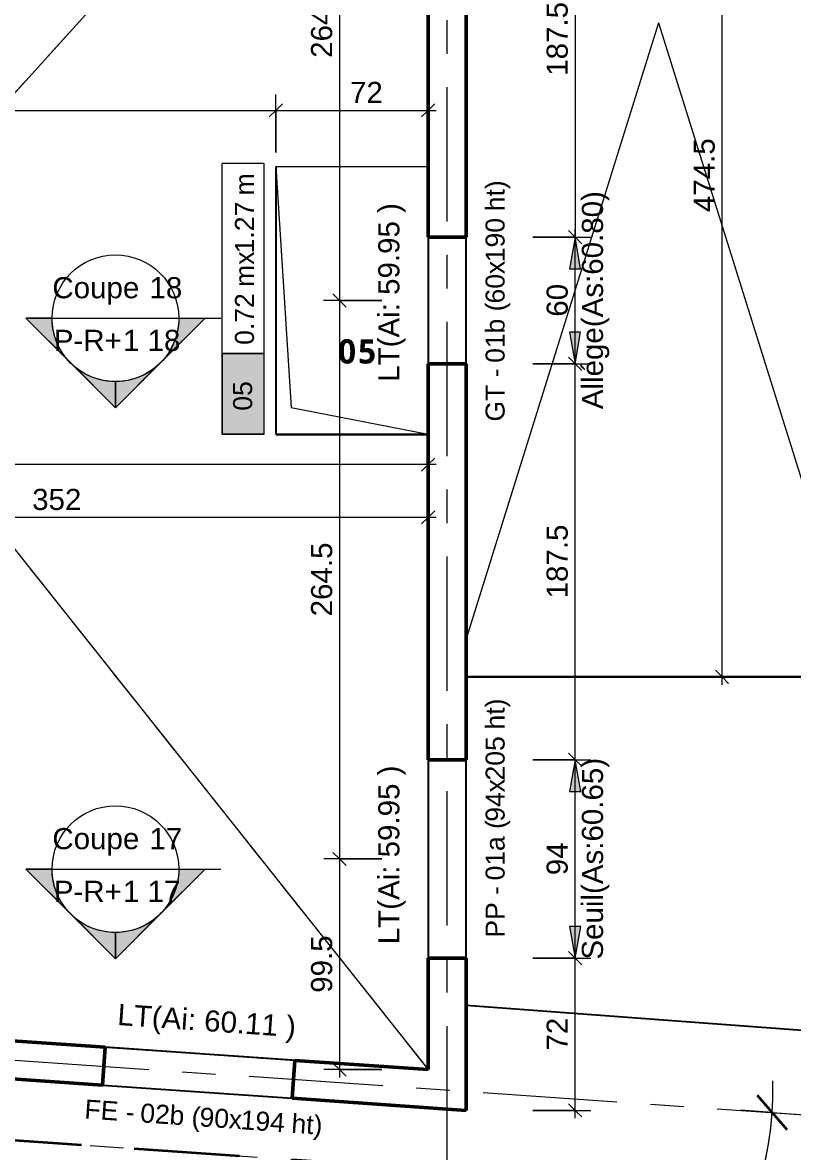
# Model space of a CAD drawing. Header units: metres. Extents: x 399 to 3028, y -427 to 863.
# Drawn here: x 438.72 to 442.37, y -419.53 to -414.18 of the extents above; entities that cross this region are included whole.
import ezdxf

# ---------------------------------------------------------------- set-up
doc = ezdxf.new("R2010")
doc.units = ezdxf.units.M
for name, pattern in [('Double tiret', [2.75, 1, -0.25, 0.5, -0.25, 0.5, -0.25]), ('Ligne de quadrillage', [1.11125, 0.635, -0.15875, 0.15875, -0.15875]), ('Tiret', [0.3175, 0.15875, -0.15875])]:
    doc.linetypes.add(name, pattern=pattern)
for name, color, linetype, lineweight in [('02-Gaines numerotées_Stylo_No__83', 7, 'Continuous', 18), ('A-ANNO-DIMS', 211, 'Continuous', 9), ('A-ANNO-DIMS-50', 211, 'Continuous', 9), ('A-DETL', 90, 'Continuous', 18), ('A-DETL-GENF', 92, 'Continuous', 18), ('A-DOOR-IDEN', 31, 'Continuous', 18), ('A-FLOR', 192, 'Continuous', 18), ('A-GENM', 13, 'Continuous', 18), ('A-GENM-IDEN', 13, 'Continuous', 18), ('A-GLAZ-IDEN', 152, 'Continuous', 18), ('A-WALL', 113, 'Continuous', 18), ('G-ANNO-DIMS', 111, 'Continuous', 9), ('G-ANNO-SYMB', 111, 'Continuous', 9), ('L-SITE', 91, 'Double tiret', 35), ('R_1 - Openings_dwg', 8, 'Continuous', 18), ('S-GRID', 1, 'Continuous', 9)]:
    doc.layers.add(name, color=color, linetype=linetype, lineweight=lineweight)
doc.styles.add('Arial', font='arial.ttf', dxfattribs={"height": 0.1})
doc.styles.add('Arial_12', font='arial.ttf', dxfattribs={"height": 0.15})
doc.styles.add('Arial_6', font='arial.ttf', dxfattribs={"height": 0.09})
doc.styles.add('Malgun Gothic Semilight_B', font='', dxfattribs={"height": 0.115})
doc.styles.get('Malgun Gothic Semilight_B').set_extended_font_data('Malgun Gothic Semilight', bold=True)
doc.dimstyles.new('AES-_COTATION_1_50', dxfattribs={"dimscale": 0.3048, "dimtxt": 0.102026, "dimasz": 0.205052, "dimexe": 0.246063, "dimexo": 0.0625, "dimgap": 0.016404, "dimtad": 1, "dimdec": 1, "dimlfac": 100, "dimrnd": 0.5, "dimdsep": 46, "dimtxsty": 'Arial', "dimblk1": 'OBLIQUE', "dimblk2": 'OBLIQUE', "dimsah": 1, "dimcen": 0.09, "dimdle": 0.123031, "dimazin": 0, "dimtfac": 1, "dimtdec": 4, "dimtix": 1, "dimtmove": 0, "dimatfit": 3, "dimfxl": 0.656168, "dimfxlon": 1, "dimtvp": 1, "dimtolj": 1, "dimtzin": 0, "dimarcsym": 2})
doc.dimstyles.new('AES-_COTATION_1_50_1', dxfattribs={"dimscale": 0.3048, "dimtxt": 0.102026, "dimasz": 0.205052, "dimexe": 0.246063, "dimexo": 0.0625, "dimgap": 0.016404, "dimtad": 1, "dimdec": 1, "dimlfac": 100, "dimrnd": 0.5, "dimdsep": 46, "dimtxsty": 'Arial', "dimblk1": 'OBLIQUE', "dimblk2": 'OBLIQUE', "dimsah": 1, "dimcen": 0.09, "dimdle": 0.123031, "dimazin": 0, "dimtfac": 1, "dimtdec": 4, "dimtix": 1, "dimtmove": 2, "dimatfit": 3, "dimfxl": 0.656168, "dimfxlon": 1, "dimtvp": 1, "dimtolj": 1, "dimtzin": 0, "dimarcsym": 2})
doc.dimstyles.new('AES-_COTATION_1_50_2', dxfattribs={"dimscale": 0.3048, "dimtxt": 0.102026, "dimasz": 0.205052, "dimexe": 0.246063, "dimexo": 0.0625, "dimgap": 0.016404, "dimtad": 1, "dimdec": 1, "dimlfac": 100, "dimrnd": 0.5, "dimdsep": 46, "dimtxsty": 'Arial', "dimblk1": 'OBLIQUE', "dimblk2": 'OBLIQUE', "dimsah": 1, "dimcen": 0.09, "dimdle": 0.123031, "dimazin": 0, "dimtfac": 1, "dimtdec": 4, "dimtix": 1, "dimtmove": 0, "dimatfit": 3, "dimfxl": 0.656168, "dimfxlon": 1, "dimtvp": 1, "dimtolj": 1, "dimtzin": 0, "dimarcsym": 2})
doc.dimstyles.new('AES-_COTATION_Allège_1_50', dxfattribs={"dimscale": 0.3048, "dimtxt": 0.102026, "dimasz": 0.492126, "dimexe": 0.246063, "dimexo": 0.0625, "dimgap": 0.016404, "dimtad": 1, "dimdec": 1, "dimlfac": 100, "dimrnd": 0.5, "dimdsep": 46, "dimtxsty": 'Arial', "dimsah": 1, "dimcen": 0.09, "dimdle": 0.123031, "dimazin": 0, "dimtfac": 1, "dimtdec": 4, "dimtix": 1, "dimtmove": 0, "dimatfit": 3, "dimfxl": 0.656168, "dimfxlon": 1, "dimtvp": 1, "dimtolj": 1, "dimtzin": 0, "dimarcsym": 2})
doc.dimstyles.new('Angular_-_3mm_Arial_1', dxfattribs={"dimscale": 0.3048, "dimtxt": 0.153039, "dimasz": 0.492126, "dimexe": 0.492126, "dimexo": 0.328084, "dimgap": 0.287073, "dimtad": 1, "dimrnd": 0.01, "dimzin": 0, "dimdsep": 46, "dimtxsty": 'Arial_12', "dimblk1": 'OBLIQUE', "dimblk2": 'OBLIQUE', "dimsah": 1, "dimcen": 0.09, "dimdle": 0.492126, "dimadec": 1, "dimazin": 0, "dimtfac": 1, "dimtdec": 4, "dimtix": 1, "dimtmove": 0, "dimatfit": 3, "dimfxl": 1, "dimtvp": 1, "dimtfill": 1, "dimtolj": 1, "dimtzin": 0, "dimarcsym": 2})

# ---------------------------------------------------------------- blocks, each defined once
blk = doc.blocks.new('VAU_Réservation_Rectangulaire1 - VAU_Réservation_Rectangulaire-1303398-AES_EXE_BET_TZ_R_1_COF_0100-Plan coffrage PH R_1 Diffusion')
at = {"layer": 'A-DETL-GENF'}
for p, q in [((-0.3606, 0.6342), (-0.3606, -0.6342)), ((-0.3606, 0.6342), (0.3606, 0.6342)), ((0.3606, 0.6342), (-0.3606, 0.6342)), ((-0.3606, 0.6342), (-0.3606, -0.6342)), ((-0.2885, 0.5074), (0.3606, 0.6342)), ((0.3606, 0.6342), (0.3606, -0.6342)), ((-0.3606, -0.6342), (-0.2885, 0.5074)), ((-0.3606, -0.6342), (0.3606, -0.6342))]:
    blk.add_line(p, q, dxfattribs=at)
blk = doc.blocks.new('Family - ___-883270-AES_EXE_BET_TZ_R_1_COF_0100-Plan coffrage PH R_1 Diffusion')
at = {"layer": 'A-DETL', "linetype": 'Tiret'}
blk.add_line((498.9183, -371.6459), (473.9575, -372.4864), dxfattribs=at)
at = {"layer": 'L-SITE'}
blk.add_line((498.9183, -371.6459), (473.9575, -372.4864), dxfattribs=at)
blk = doc.blocks.new('R_1 - Openings_dwg-817627-AES_EXE_BET_TZ_R_1_COF_0100-Plan coffrage PH R_1 Diffusion')
at = {"layer": '02-Gaines numerotées_Stylo_No__83', "flags": 128}
blk.add_lwpolyline([(732.0543, -286.1197), (732.7611, -285.9725), (732.5025, -284.7307), (731.7957, -284.8779)], close=True, dxfattribs=at)
at = {"layer": 'A-DETL', "linetype": 'Tiret', "flags": 128}
blk.add_lwpolyline([(732.0543, -286.1197), (732.7611, -285.9725), (732.5025, -284.7307), (731.7957, -284.8779)], close=True, dxfattribs=at)
at = {"layer": '02-Gaines numerotées_Stylo_No__83', "char_height": 0.115, "width": 0.104512, "attachment_point": 1, "rotation": 11.7648, "line_spacing_factor": 1.113779, "style": 'Malgun Gothic Semilight_B'}
for s, insert in [('\\fMalgun Gothic Semilight|b1|i0|c178|p34|;0', (732.2491, -285.6167)), ('\\fMalgun Gothic Semilight|b1|i0|c178|p34|;5', (732.3419, -285.5974))]:
    blk.add_mtext(s, dxfattribs=dict(at, insert=insert))
at = {"layer": 'A-DETL', "color": 7, "linetype": 'Tiret', "char_height": 0.115, "width": 0.104512, "attachment_point": 1, "rotation": 11.7648, "line_spacing_factor": 1.113779, "style": 'Malgun Gothic Semilight_B'}
for s, insert in [('\\fMalgun Gothic Semilight|b1|i0|c178|p34|;0', (732.2491, -285.6167)), ('\\fMalgun Gothic Semilight|b1|i0|c178|p34|;5', (732.3419, -285.5974))]:
    blk.add_mtext(s, dxfattribs=dict(at, insert=insert))
blk = doc.blocks.new('DIMBLOCK103-AES_EXE_BET_TZ_R_1_COF_0100-Plan coffrage PH R_1 Diffusion')
at = {"layer": 'A-ANNO-DIMS-50', "transparency": 16777216}
for p, q in [((440.2206, -412.8501), (440.1893, -412.8188)), ((440.4206, -412.8501), (440.1456, -412.8501)), ((440.2206, -412.8501), (440.2206, -415.4945)), ((440.2206, -412.8501), (440.2518, -412.8813)), ((440.2206, -412.8501), (440.4206, -412.8501)), ((440.4206, -415.4945), (440.1456, -415.4945)), ((440.2206, -415.4945), (440.1894, -415.4633)), ((440.2206, -415.4945), (440.2519, -415.5258)), ((440.2206, -415.4945), (440.4206, -415.4945))]:
    blk.add_line(p, q, dxfattribs=at)
at = {"layer": 'A-ANNO-DIMS-50', "color": 0, "transparency": 16777216, "insert": (440.0858, -414.3457), "char_height": 0.1, "width": 0.416266, "attachment_point": 1, "rotation": 90, "line_spacing_factor": 0.941778, "style": 'Arial'}
blk.add_mtext('264.5', dxfattribs=at)
blk = doc.blocks.new('_Oblique')
at = {"color": 0, "linetype": 'ByBlock', "lineweight": -2}
blk.add_line((-0.5, -0.5), (0.5, 0.5), dxfattribs=at)
blk = doc.blocks.new('DIMBLOCK104-AES_EXE_BET_TZ_R_1_COF_0100-Plan coffrage PH R_1 Diffusion')
at = {"layer": 'A-ANNO-DIMS-50', "transparency": 16777216}
for p, q in [((440.4206, -415.4945), (440.1456, -415.4945)), ((440.2206, -415.4945), (440.1894, -415.4633)), ((440.2206, -415.4945), (440.2207, -418.139)), ((440.2206, -415.4945), (440.2519, -415.5258)), ((440.2206, -415.4945), (440.4206, -415.4945)), ((440.2207, -418.139), (440.1894, -418.1077)), ((440.4207, -418.139), (440.1457, -418.139)), ((440.2207, -418.139), (440.2519, -418.1702)), ((440.2207, -418.139), (440.4207, -418.139))]:
    blk.add_line(p, q, dxfattribs=at)
at = {"layer": 'A-ANNO-DIMS-50', "color": 0, "transparency": 16777216, "insert": (440.0858, -416.9902), "char_height": 0.1, "width": 0.416266, "attachment_point": 1, "rotation": 90, "line_spacing_factor": 0.941778, "style": 'Arial'}
blk.add_mtext('264.5', dxfattribs=at)
blk = doc.blocks.new('DIMBLOCK105-AES_EXE_BET_TZ_R_1_COF_0100-Plan coffrage PH R_1 Diffusion')
at = {"layer": 'A-ANNO-DIMS-50', "transparency": 16777216}
for p, q in [((440.2207, -418.139), (440.1894, -418.1077)), ((440.4207, -418.139), (440.1457, -418.139)), ((440.2207, -418.139), (440.2207, -419.174)), ((440.2207, -418.139), (440.2519, -418.1702)), ((440.2207, -418.139), (440.4207, -418.139)), ((440.2207, -419.1365), (440.1894, -419.1052)), ((440.4207, -419.1365), (440.1457, -419.1365)), ((440.2207, -419.1365), (440.2519, -419.1677)), ((440.2207, -419.1365), (440.4207, -419.1365))]:
    blk.add_line(p, q, dxfattribs=at)
at = {"layer": 'A-ANNO-DIMS-50', "color": 0, "transparency": 16777216, "insert": (440.0858, -418.7727), "char_height": 0.1, "width": 0.323972, "attachment_point": 1, "rotation": 90, "line_spacing_factor": 0.941778, "style": 'Arial'}
blk.add_mtext('99.5', dxfattribs=at)
blk = doc.blocks.new('DIMBLOCK129-AES_EXE_BET_TZ_R_1_COF_0100-Plan coffrage PH R_1 Diffusion')
at = {"layer": 'A-ANNO-DIMS-50', "transparency": 16777216}
for p, q in [((436.2971, -419.3637), (436.2781, -419.6381)), ((436.2833, -419.5632), (436.2971, -419.3637)), ((436.2833, -419.5632), (436.3166, -419.5342)), ((436.2833, -419.5632), (436.25, -419.5923)), ((436.2833, -419.5632), (439.5096, -419.7862)), ((439.5234, -419.5867), (439.5044, -419.8611)), ((439.5096, -419.7862), (439.5234, -419.5867)), ((439.5096, -419.7862), (439.5429, -419.7572)), ((439.5096, -419.7862), (439.4763, -419.8153))]:
    blk.add_line(p, q, dxfattribs=at)
at = {"layer": 'A-ANNO-DIMS-50', "color": 0, "transparency": 16777216, "insert": (437.7327, -419.5283), "char_height": 0.1, "width": 0.416266, "attachment_point": 1, "rotation": 356.0462, "line_spacing_factor": 0.941778, "style": 'Arial'}
blk.add_mtext('323.5', dxfattribs=at)
blk = doc.blocks.new('DIMBLOCK133-AES_EXE_BET_TZ_R_1_COF_0100-Plan coffrage PH R_1 Diffusion')
at = {"layer": 'A-ANNO-DIMS-50', "transparency": 16777216}
for p, q in [((434.231, -416.4719), (434.231, -416.1969)), ((434.231, -416.2719), (434.2622, -416.2407)), ((440.641, -416.4718), (440.641, -416.1968)), ((440.641, -416.2718), (440.6722, -416.2406)), ((440.6785, -416.2718), (434.1935, -416.2719)), ((434.231, -416.2719), (434.1997, -416.3032)), ((434.231, -416.2719), (434.231, -416.4719)), ((440.641, -416.2718), (440.6097, -416.3031)), ((440.641, -416.2718), (440.641, -416.4718))]:
    blk.add_line(p, q, dxfattribs=at)
at = {"layer": 'A-ANNO-DIMS-50', "color": 0, "transparency": 16777216, "insert": (437.3206, -416.137), "char_height": 0.1, "width": 0.276883, "attachment_point": 1, "rotation": 0.0009, "line_spacing_factor": 0.941778, "style": 'Arial'}
blk.add_mtext('641', dxfattribs=at)
blk = doc.blocks.new('Coupe - M_Section Head - Filled-24181-AES_EXE_BET_TZ_R_1_COF_0100-Plan coffrage PH R_1 Diffusion')
at = {"layer": 'G-ANNO-SYMB'}
h = blk.add_hatch(color=256, dxfattribs=at)
edge = h.paths.add_edge_path()
edge.add_line((-0.006, 0.00849), (-0.006, 0.006))
edge.add_arc((-0.006, 0), 0.006, 90, 135)
edge.add_line((-0.01024, 0.00424), (-0.006, 0.00849))
h = blk.add_hatch(color=256, dxfattribs=at)
edge = h.paths.add_edge_path()
edge.add_line((-0.006, 0.00849), (-0.00176, 0.00424))
edge.add_arc((-0.006, 0), 0.006, 45, 90)
edge.add_line((-0.006, 0.006), (-0.006, 0.00849))
h = blk.add_hatch(color=256, dxfattribs=at)
edge = h.paths.add_edge_path()
edge.add_line((-0.01449, 0), (-0.01024, 0.00424))
edge.add_arc((-0.006, 0), 0.006, 135, 180)
edge.add_line((-0.012, 0), (-0.01449, 0))
h = blk.add_hatch(color=256, dxfattribs=at)
edge = h.paths.add_edge_path()
edge.add_line((0.00249, 0), (0, 0))
edge.add_arc((-0.006, 0), 0.006, 360, 405)
edge.add_line((-0.00176, 0.00424), (0.00249, 0))
at = {"layer": 'G-ANNO-SYMB', "lineweight": 18}
for p, q in [((-0.006, 0.00849), (-0.01449, 0)), ((-0.006, 0.00849), (-0.01024, 0.00424)), ((-0.006, 0.00849), (0.00249, 0)), ((-0.006, 0.006), (-0.006, 0.00849)), ((-0.006, 0.00849), (-0.006, 0.006)), ((-0.00176, 0.00424), (-0.006, 0.00849)), ((-0.01024, 0.00424), (-0.01449, 0)), ((0.00249, 0), (-0.00176, 0.00424)), ((-0.01449, 0), (-0.012, 0)), ((0, 0), (0.00249, 0)), ((-0.012, 0), (-0.01449, 0)), ((0, 0), (0.00249, 0))]:
    blk.add_line(p, q, dxfattribs=at)
for start, end in [(360, 180), (90, 135), (45, 90), (135, 180), (360, 45), (180, 360)]:
    blk.add_arc((-0.006, 0), 0.006, start, end, dxfattribs=at)
blk = doc.blocks.new('ETQ_SOL_Rectangulaire - RSV_Rect_HZ-1265007-AES_EXE_BET_TZ_R_1_COF_0100-Plan coffrage PH R_1 Diffusion')
at = {"layer": 'A-GENM-IDEN', "lineweight": 9}
blk.add_hatch(color=256, dxfattribs=at).paths.add_polyline_path([(0, -0.002), (-0.00765, -0.002), (-0.00765, 0.002), (0, 0.002)])
at = {"layer": 'A-GENM-IDEN'}
for p, q in [((-0.00765, -0.002), (-0.00765, 0.002)), ((-0.00765, 0.002), (0.01798, 0.002)), ((0, 0.002), (-0.00765, 0.002)), ((-0.00765, 0.002), (-0.00765, -0.002)), ((0, 0.002), (0, -0.002)), ((0, -0.002), (0, 0.002)), ((0.01798, -0.002), (0.01798, 0.002)), ((-0.00765, -0.002), (0.01798, -0.002)), ((-0.00765, -0.002), (0, -0.002))]:
    blk.add_line(p, q, dxfattribs=at)
blk = doc.blocks.new('DIMBLOCK448-AES_EXE_BET_TZ_R_1_COF_0100-Plan coffrage PH R_1 Diffusion')
at = {"layer": 'A-ANNO-DIMS-50', "transparency": 16777216}
for p, q in [((441.336, -413.32), (441.3048, -413.2888)), ((441.336, -413.2825), (441.3361, -415.232)), ((441.136, -413.32), (441.411, -413.32)), ((441.336, -413.32), (441.136, -413.32)), ((441.336, -413.32), (441.3673, -413.3513)), ((441.3361, -415.1945), (441.3048, -415.1633)), ((441.1361, -415.1945), (441.4111, -415.1945)), ((441.3361, -415.1945), (441.1361, -415.1945)), ((441.3361, -415.1945), (441.3673, -415.2258))]:
    blk.add_line(p, q, dxfattribs=at)
at = {"layer": 'A-ANNO-DIMS-50', "color": 0, "transparency": 16777216, "insert": (441.2012, -414.4307), "char_height": 0.1, "width": 0.416266, "attachment_point": 1, "rotation": 90, "line_spacing_factor": 0.941778, "style": 'Arial'}
blk.add_mtext('187.5', dxfattribs=at)
blk = doc.blocks.new('DIMBLOCK449-AES_EXE_BET_TZ_R_1_COF_0100-Plan coffrage PH R_1 Diffusion')
at = {"layer": 'A-ANNO-DIMS-50', "transparency": 16777216}
for points in [[(441.3361, -415.1945), (441.3096, -415.3445), (441.3625, -415.3445)], [(441.3361, -415.7945), (441.3625, -415.6445), (441.3096, -415.6445)]]:
    blk.add_hatch(color=256, dxfattribs=at).paths.add_polyline_path(points)
for p, q in [((441.3361, -415.832), (441.3361, -415.157)), ((441.1361, -415.1945), (441.4111, -415.1945)), ((441.3361, -415.1945), (441.1361, -415.1945)), ((441.3361, -415.1945), (441.3096, -415.3445)), ((441.3625, -415.3445), (441.3361, -415.1945)), ((441.3096, -415.3445), (441.3625, -415.3445)), ((441.3625, -415.6445), (441.3096, -415.6445)), ((441.3096, -415.6445), (441.3361, -415.7945)), ((441.3361, -415.7945), (441.3625, -415.6445)), ((441.1361, -415.7945), (441.4111, -415.7945)), ((441.3361, -415.7945), (441.1361, -415.7945))]:
    blk.add_line(p, q, dxfattribs=at)
at = {"layer": 'A-ANNO-DIMS-50', "color": 0, "transparency": 16777216, "char_height": 0.1, "attachment_point": 1, "line_spacing_factor": 0.941778, "style": 'Arial'}
for s, insert, width, rotation in [('Allége(As:60.80)', (441.3682, -416.0094), 1.235613, 90.0009), ('60', (441.2013, -415.5714), 0.184588, 90)]:
    blk.add_mtext(s, dxfattribs=dict(at, insert=insert, width=width, rotation=rotation))
blk = doc.blocks.new('DIMBLOCK450-AES_EXE_BET_TZ_R_1_COF_0100-Plan coffrage PH R_1 Diffusion')
at = {"layer": 'A-ANNO-DIMS-50', "transparency": 16777216}
for p, q in [((441.3361, -417.7065), (441.3361, -415.757)), ((441.1361, -415.7945), (441.4111, -415.7945)), ((441.3361, -415.7945), (441.1361, -415.7945)), ((441.3361, -415.7945), (441.3048, -415.7633)), ((441.3361, -415.7945), (441.3673, -415.8258)), ((441.1361, -417.669), (441.4111, -417.669)), ((441.3361, -417.669), (441.1361, -417.669)), ((441.3361, -417.669), (441.3049, -417.6377)), ((441.3361, -417.669), (441.3674, -417.7002))]:
    blk.add_line(p, q, dxfattribs=at)
at = {"layer": 'A-ANNO-DIMS-50', "color": 0, "transparency": 16777216, "insert": (441.2013, -416.9052), "char_height": 0.1, "width": 0.416266, "attachment_point": 1, "rotation": 90, "line_spacing_factor": 0.941778, "style": 'Arial'}
blk.add_mtext('187.5', dxfattribs=at)
blk = doc.blocks.new('DIMBLOCK451-AES_EXE_BET_TZ_R_1_COF_0100-Plan coffrage PH R_1 Diffusion')
at = {"layer": 'A-ANNO-DIMS-50', "transparency": 16777216}
for points in [[(441.3361, -417.669), (441.3097, -417.819), (441.3626, -417.819)], [(441.3361, -418.609), (441.3626, -418.459), (441.3097, -418.459)]]:
    blk.add_hatch(color=256, dxfattribs=at).paths.add_polyline_path(points)
for p, q in [((441.3361, -418.6465), (441.3361, -417.6315)), ((441.1361, -417.669), (441.4111, -417.669)), ((441.3361, -417.669), (441.1361, -417.669)), ((441.3361, -417.669), (441.3097, -417.819)), ((441.3626, -417.819), (441.3361, -417.669)), ((441.3097, -417.819), (441.3626, -417.819)), ((441.3626, -418.459), (441.3097, -418.459)), ((441.3097, -418.459), (441.3361, -418.609)), ((441.3361, -418.609), (441.3626, -418.459)), ((441.1361, -418.609), (441.4111, -418.609)), ((441.3361, -418.609), (441.1361, -418.609))]:
    blk.add_line(p, q, dxfattribs=at)
at = {"layer": 'A-ANNO-DIMS-50', "color": 0, "transparency": 16777216, "char_height": 0.1, "attachment_point": 1, "line_spacing_factor": 0.941778, "style": 'Arial'}
for s, insert, width, rotation in [('Seuil(As:60.65)', (441.3683, -418.6154), 1.143318, 90.0009), ('94', (441.2013, -418.2159), 0.184588, 90)]:
    blk.add_mtext(s, dxfattribs=dict(at, insert=insert, width=width, rotation=rotation))
blk = doc.blocks.new('DIMBLOCK452-AES_EXE_BET_TZ_R_1_COF_0100-Plan coffrage PH R_1 Diffusion')
at = {"layer": 'A-ANNO-DIMS-50', "transparency": 16777216}
for p, q in [((441.3361, -418.609), (441.3049, -418.5777)), ((441.3361, -419.3668), (441.3361, -418.5715)), ((441.1361, -418.609), (441.4111, -418.609)), ((441.3361, -418.609), (441.1361, -418.609)), ((441.3361, -418.609), (441.3674, -418.6402)), ((441.1361, -419.3293), (441.4111, -419.3293)), ((441.3361, -419.3293), (441.1361, -419.3293)), ((441.3361, -419.3293), (441.3049, -419.2981)), ((441.3361, -419.3293), (441.3674, -419.3606))]:
    blk.add_line(p, q, dxfattribs=at)
at = {"layer": 'A-ANNO-DIMS-50', "color": 0, "transparency": 16777216, "insert": (441.2013, -419.0461), "char_height": 0.1, "width": 0.184588, "attachment_point": 1, "rotation": 90, "line_spacing_factor": 0.941778, "style": 'Arial'}
blk.add_mtext('72', dxfattribs=at)
blk = doc.blocks.new('DIMBLOCK620-AES_EXE_BET_TZ_R_1_COF_0100-Plan coffrage PH R_1 Diffusion')
at = {"layer": 'A-ANNO-DIMS-50', "transparency": 16777216}
for p, q in [((442.032, -412.5292), (442.0008, -412.498)), ((442.232, -412.5292), (441.957, -412.5292)), ((442.032, -417.3137), (442.032, -412.5292)), ((442.032, -412.5292), (442.0633, -412.5605)), ((442.032, -412.5292), (442.232, -412.5292)), ((442.032, -417.2762), (442.0008, -417.2449)), ((442.232, -417.2762), (441.957, -417.2762)), ((442.032, -417.2762), (442.0633, -417.3074)), ((442.032, -417.2762), (442.232, -417.2762))]:
    blk.add_line(p, q, dxfattribs=at)
at = {"layer": 'A-ANNO-DIMS-50', "color": 0, "transparency": 16777216, "insert": (441.8972, -415.0761), "char_height": 0.1, "width": 0.416266, "attachment_point": 1, "rotation": 90, "line_spacing_factor": 0.941778, "style": 'Arial'}
blk.add_mtext('474.5', dxfattribs=at)
blk = doc.blocks.new('DIMBLOCK646-AES_EXE_BET_TZ_R_1_COF_0100-Plan coffrage PH R_1 Diffusion')
at = {"layer": 'A-ANNO-DIMS-50', "transparency": 16777216}
for p, q in [((437.1203, -416.7215), (437.1202, -416.4465)), ((440.641, -416.7214), (440.641, -416.4464)), ((437.1203, -416.5215), (437.1515, -416.4902)), ((440.641, -416.5214), (440.6722, -416.4902)), ((437.1203, -416.5215), (437.089, -416.5527)), ((440.6785, -416.5214), (437.1203, -416.5215)), ((437.1203, -416.5215), (437.1203, -416.7215)), ((440.641, -416.5214), (440.6097, -416.5527)), ((440.641, -416.5214), (440.641, -416.7214))]:
    blk.add_line(p, q, dxfattribs=at)
at = {"layer": 'A-ANNO-DIMS-50', "color": 0, "transparency": 16777216, "insert": (438.7653, -416.3866), "char_height": 0.1, "width": 0.276883, "attachment_point": 1, "rotation": 0.0009, "line_spacing_factor": 0.941778, "style": 'Arial'}
blk.add_mtext('352', dxfattribs=at)
blk = doc.blocks.new('DIMBLOCK833-AES_EXE_BET_TZ_R_1_COF_0100-Plan coffrage PH R_1 Diffusion')
at = {"layer": 'A-ANNO-DIMS-50', "transparency": 16777216}
for p, q in [((437.1202, -414.3944), (437.1202, -414.6694)), ((437.1202, -414.5944), (437.1202, -414.3944)), ((439.9196, -414.7944), (439.9196, -414.5194)), ((437.1202, -414.5944), (437.1515, -414.5631)), ((439.9196, -414.5944), (439.9509, -414.5631)), ((437.0827, -414.5944), (439.9196, -414.5944)), ((437.1202, -414.5944), (437.089, -414.6256)), ((439.9196, -414.5944), (439.8884, -414.6256)), ((439.9196, -414.5944), (439.9196, -414.7944))]:
    blk.add_line(p, q, dxfattribs=at)
at = {"layer": 'A-ANNO-DIMS-50', "color": 0, "transparency": 16777216, "insert": (438.2238, -414.4596), "char_height": 0.1, "width": 0.276883, "attachment_point": 1, "rotation": 0.0009, "line_spacing_factor": 0.941778, "style": 'Arial'}
blk.add_mtext('280', dxfattribs=at)
blk = doc.blocks.new('DIMBLOCK834-AES_EXE_BET_TZ_R_1_COF_0100-Plan coffrage PH R_1 Diffusion')
at = {"layer": 'A-ANNO-DIMS-50', "transparency": 16777216}
for p, q in [((440.641, -414.3943), (440.641, -414.6693)), ((440.641, -414.5943), (440.641, -414.3943)), ((439.9196, -414.7944), (439.9196, -414.5194)), ((439.9196, -414.5944), (439.9509, -414.5631)), ((440.641, -414.5943), (440.6722, -414.5631)), ((439.9196, -414.5944), (439.8884, -414.6256)), ((439.9196, -414.5944), (440.6785, -414.5943)), ((439.9196, -414.5944), (439.9196, -414.7944)), ((440.641, -414.5943), (440.6097, -414.6256))]:
    blk.add_line(p, q, dxfattribs=at)
at = {"layer": 'A-ANNO-DIMS-50', "color": 0, "transparency": 16777216, "insert": (440.2704, -414.4595), "char_height": 0.1, "width": 0.184588, "attachment_point": 1, "rotation": 0.0009, "line_spacing_factor": 0.941778, "style": 'Arial'}
blk.add_mtext('72', dxfattribs=at)
blk = doc.blocks.new('DIMBLOCK866-AES_EXE_BET_TZ_R_1_COF_0100-Plan coffrage PH R_1 Diffusion')
at = {"layer": 'A-ANNO-DIMS-50', "lineweight": 35, "transparency": 16777216}
for p, q in [((442.2696, -419.3393), (442.1999, -419.2593)), ((442.2696, -419.3393), (442.3392, -419.4193)), ((440.7311, -420.7752), (440.8061, -420.7002)), ((440.7311, -420.7752), (440.6561, -420.8502))]:
    blk.add_line(p, q, dxfattribs=at)
at = {"layer": 'A-ANNO-DIMS-50', "transparency": 16777216}
for p, q in [((442.2696, -419.3393), (442.12, -419.329)), ((442.2696, -419.3393), (442.4691, -419.3531)), ((440.7311, -420.7752), (440.7311, -420.6252)), ((440.7311, -420.7752), (440.7311, -420.7752)), ((440.7311, -420.7752), (440.7311, -420.9752))]:
    blk.add_line(p, q, dxfattribs=at)
for start, end in [(264.4282, 1.6189), (270.0009, 356.0462)]:
    blk.add_arc((440.731, -419.233), 1.5422, start, end, dxfattribs=at)
at = {"layer": 'A-ANNO-DIMS-50', "color": 0, "transparency": 16777216, "insert": (441.4117, -420.3212), "char_height": 0.15, "width": 0.587669, "attachment_point": 1, "rotation": 43.0235, "line_spacing_factor": 0.941778, "style": 'Arial_12', "bg_fill": 3, "box_fill_scale": 1.25, "bg_fill_color": 256, "bg_fill_true_color": 13158600, "bg_fill_transparency": 0}
blk.add_mtext('86.0°', dxfattribs=at)

msp = doc.modelspace()

# ---------------------------------------------------------------- linework, layer by layer
at = {"layer": 'A-DETL', "color": 51}
for p, q in [((437.7681, -415.5218), (440.6409, -412.35)), ((441.7318, -414.1803), (440.821, -417.0962)), ((441.7318, -414.1803), (442.6433, -417.0969)), ((437.7681, -415.5218), (440.641, -419.1365))]:
    msp.add_line(p, q, dxfattribs=at)
at = {"layer": 'A-DETL', "linetype": 'Tiret'}
for q in [(440.6409, -412.35), (440.641, -419.1365)]:
    msp.add_line((437.7681, -415.5218), q, dxfattribs=at)
at = {"layer": 'A-FLOR', "color": 31, "lineweight": 25}
for p, q in [((440.821, -417.2762), (440.8209, -407.6375)), ((440.6409, -412.35), (440.641, -419.1365)), ((442.644, -417.2762), (440.821, -417.2762)), ((440.821, -418.8323), (440.821, -417.2762)), ((440.821, -417.2762), (442.644, -417.2762)), ((440.641, -419.1365), (434.231, -418.6934)), ((442.644, -418.9686), (440.821, -418.8323))]:
    msp.add_line(p, q, dxfattribs=at)
at = {"layer": 'A-WALL', "color": 2, "lineweight": 50}
for p, q in [((440.641, -415.1945), (440.6409, -413.3201)), ((440.8209, -413.3201), (440.821, -415.1945)), ((440.821, -415.1945), (440.641, -415.1945)), ((440.641, -417.669), (440.641, -415.7945)), ((440.641, -415.7945), (440.821, -415.7945)), ((440.821, -415.7945), (440.821, -417.669)), ((440.821, -417.669), (440.641, -417.669)), ((440.641, -419.1365), (440.641, -418.609)), ((440.641, -418.609), (440.821, -418.609)), ((440.821, -418.609), (440.821, -419.1489)), ((436.7823, -418.8698), (439.1107, -419.0307)), ((439.0983, -419.2103), (436.7699, -419.0493)), ((439.1107, -419.0307), (439.0983, -419.2103)), ((439.9962, -419.2723), (440.0086, -419.0927)), ((440.0086, -419.0927), (440.641, -419.1365)), ((440.821, -419.1489), (440.821, -419.3293)), ((440.821, -419.3293), (439.9962, -419.2723))]:
    msp.add_line(p, q, dxfattribs=at)
at = {"layer": 'A-WALL', "color": 3, "lineweight": 25}
for p, q in [((440.641, -415.1945), (440.641, -415.7945)), ((440.821, -415.7945), (440.821, -415.1945)), ((440.641, -417.669), (440.641, -418.6089)), ((440.821, -418.609), (440.821, -417.669)), ((440.0086, -419.0927), (439.1107, -419.0307)), ((439.0983, -419.2103), (439.9962, -419.2723))]:
    msp.add_line(p, q, dxfattribs=at)
at = {"layer": 'G-ANNO-DIMS'}
for p, q in [((440.821, -415.3567), (440.821, -415.3567)), ((440.821, -415.3567), (440.821, -415.3567)), ((440.821, -417.8775), (440.821, -417.8775)), ((440.821, -417.8775), (440.821, -417.8775)), ((439.2634, -419.0412), (439.2628, -419.0412)), ((439.2634, -419.0412), (439.2634, -419.0412))]:
    msp.add_line(p, q, dxfattribs=at)
at = {"layer": 'G-ANNO-SYMB', "lineweight": 18}
for p, q in [((438.8598, -415.5785), (439.4598, -415.5785)), ((438.8598, -418.1872), (439.4598, -418.1872))]:
    msp.add_line(p, q, dxfattribs=at)
at = {"layer": 'G-ANNO-SYMB'}
for p, q in [((439.4598, -415.5785), (439.658, -415.5785)), ((439.4598, -418.1872), (439.658, -418.1872))]:
    msp.add_line(p, q, dxfattribs=at)
at = {"layer": 'S-GRID', "linetype": 'Ligne de quadrillage'}
for p, q in [((440.7311, -424.0099), (440.7305, -380.1745)), ((427.5978, -418.3252), (470.4956, -421.2902))]:
    msp.add_line(p, q, dxfattribs=at)

# ---------------------------------------------------------------- block references
at = {"layer": 'A-GENM', "extrusion": (0, 0, -1), "rotation": 179.9991493376243}
msp.add_blockref('VAU_Réservation_Rectangulaire1 - VAU_Réservation_Rectangulaire-1303398-AES_EXE_BET_TZ_R_1_COF_0100-Plan coffrage PH R_1 Diffusion', (-440.2802, -415.4939), dxfattribs=at)
at = {"layer": 'A-GENM-IDEN', "xscale": 49.99999999999996, "yscale": 49.99999999999996, "zscale": 49.99999999999996, "rotation": 89.99999999999991}
msp.add_blockref('ETQ_SOL_Rectangulaire - RSV_Rect_HZ-1265007-AES_EXE_BET_TZ_R_1_COF_0100-Plan coffrage PH R_1 Diffusion', (439.7647, -415.7453), dxfattribs=at)
at = {"layer": 'G-ANNO-SYMB', "lineweight": 18, "extrusion": (0, 0, -1), "rotation": 180}
for p, xscale, yscale, zscale in [((-439.4598, -415.5785), 49.99999999999998, 49.99999999999998, 49.99999999999998), ((-439.4598, -418.1872), 49.99999999999997, 49.99999999999997, 49.99999999999997)]:
    msp.add_blockref('Coupe - M_Section Head - Filled-24181-AES_EXE_BET_TZ_R_1_COF_0100-Plan coffrage PH R_1 Diffusion', p, dxfattribs=dict(at, xscale=xscale, yscale=yscale, zscale=zscale))
at = {"layer": 'L-SITE', "linetype": 'Tiret', "lineweight": 18, "rotation": 354.117617010805}
msp.add_blockref('Family - ___-883270-AES_EXE_BET_TZ_R_1_COF_0100-Plan coffrage PH R_1 Diffusion', (0, 0), dxfattribs=at)
at = {"layer": 'R_1 - Openings_dwg', "color": 92, "linetype": 'Tiret', "rotation": 348.2360846844102}
msp.add_blockref('R_1 - Openings_dwg-817627-AES_EXE_BET_TZ_R_1_COF_0100-Plan coffrage PH R_1 Diffusion', (-218.4239, 13.2301), dxfattribs=at)

# ---------------------------------------------------------------- texts
at = {"layer": 'A-DOOR-IDEN', "lineweight": 9, "char_height": 0.09, "attachment_point": 1, "rotation": 90, "style": 'Arial_6'}
for s, insert, width in [('ht)', (440.9125, -417.5261), 0.172363), ('205 ', (440.9125, -417.7675), 0.292616), ('\\fArial|b0|i0|c178|p34|;x', (440.9125, -417.8237), 0.068143), ('94', (440.9125, -417.9626), 0.168354), ('a (', (440.9125, -418.1015), 0.168354), ('01', (440.9125, -418.2405), 0.168354), ('PP - ', (440.9125, -418.5116), 0.328692)]:
    msp.add_mtext(s, dxfattribs=dict(at, insert=insert, width=width))
at = {"layer": 'A-GENM-IDEN', "lineweight": 9, "char_height": 0.09, "attachment_point": 1, "rotation": 90, "style": 'Arial_6'}
for s, insert, width in [('\\fArial|b0|i0|c178|p34|;m', (439.7258, -414.997), 0.124262), ('1.27 ', (439.7258, -415.2715), 0.3327), ('mx', (439.7258, -415.4303), 0.192405), ('0.72 ', (439.7258, -415.7048), 0.3327), ('05', (439.7168, -416.0165), 0.168354)]:
    msp.add_mtext(s, dxfattribs=dict(at, insert=insert, width=width))
at = {"layer": 'A-GLAZ-IDEN', "lineweight": 9, "char_height": 0.09, "attachment_point": 1, "style": 'Arial_6'}
for s, insert, width, rotation in [('ht)', (440.9124, -415.0722), 0.172363, 90), ('190 ', (440.9124, -415.3136), 0.292616, 90), ('\\fArial|b0|i0|c178|p34|;x', (440.9124, -415.3699), 0.068143, 90), ('60', (440.9124, -415.5088), 0.168354, 90), ('b (', (440.9124, -415.651), 0.172363, 90), ('01', (440.9124, -415.7899), 0.168354, 90), ('GT - ', (440.9124, -416.0677), 0.336709, 90), ('FE - ', (439.017, -419.2774), 0.320675, 356.0462), ('02', (439.2809, -419.2956), 0.168354, 356.0462), ('b (', (439.4195, -419.3052), 0.172363, 356.0462), ('90', (439.5614, -419.315), 0.168354, 356.0462), ('\\fArial|b0|i0|c178|p34|;x', (439.6999, -419.3246), 0.068143, 356.0462), ('194 ', (439.756, -419.3285), 0.292616, 356.0462), ('ht)', (439.9969, -419.3451), 0.172363, 356.0462)]:
    msp.add_mtext(s, dxfattribs=dict(at, insert=insert, width=width, rotation=rotation))
at = {"layer": 'G-ANNO-DIMS', "char_height": 0.1, "width": 1.011239, "attachment_point": 1, "line_spacing_factor": 0.941778, "style": 'Arial'}
for s, insert, rotation in [('LT(Ai: 59.95 )', (440.4042, -415.8797), 90), ('LT(Ai: 59.95 )', (440.4042, -418.5428), 90), ('LT(Ai: 60.11 )', (439.1736, -418.825), 356.0462)]:
    msp.add_mtext(s, dxfattribs=dict(at, insert=insert, rotation=rotation))
at = {"layer": 'G-ANNO-SYMB', "char_height": 0.1, "attachment_point": 1, "style": 'Arial'}
for s, insert, width in [('Coupe ', (438.8612, -415.3841), 0.557173), ('18', (439.3209, -415.3841), 0.192405), ('P-R+', (438.8679, -415.6335), 0.396835), ('1 18', (439.1954, -415.6335), 0.336709), ('Coupe ', (438.8612, -417.9927), 0.557173), ('17', (439.3209, -417.9927), 0.192405), ('P-R+', (438.8679, -418.2422), 0.396835), ('1 17', (439.1954, -418.2422), 0.336709)]:
    msp.add_mtext(s, dxfattribs=dict(at, insert=insert, width=width))

# ---------------------------------------------------------------- dimensions: what is measured, and where the dimension line sits
at = {"layer": 'A-ANNO-DIMS'}
for base, p1, p2, angle, dimstyle, override, picture, middle in [((442.032, -412.5292), (442.232, -417.2762), (442.232, -412.5292), 90, 'AES-_COTATION_1_50_2', {"dimpost": '<>', "dimfxl": 4.746968}, 'DIMBLOCK620-AES_EXE_BET_TZ_R_1_COF_0100-Plan coffrage PH R_1 Diffusion', (441.9762, -414.9027)), ((440.2206, -415.4945), (440.4206, -412.8501), (440.4206, -415.4945), 270.0009, 'AES-_COTATION_1_50', {"dimpost": '<>', "dimfxl": 2.644468}, 'DIMBLOCK103-AES_EXE_BET_TZ_R_1_COF_0100-Plan coffrage PH R_1 Diffusion', (440.2767, -414.1723)), ((441.33607, -415.19451), (441.13604, -413.32005), (441.13607, -415.19452), 270.00085, 'AES-_COTATION_1_50_2', {"dimpost": '<>', "dimfxl": 1.874468}, 'DIMBLOCK448-AES_EXE_BET_TZ_R_1_COF_0100-Plan coffrage PH R_1 Diffusion', (441.39212, -414.25728)), ((440.22065, -418.139), (440.42061, -415.49453), (440.42065, -418.13899), 270.00085, 'AES-_COTATION_1_50', {"dimpost": '<>', "dimfxl": 2.644468}, 'DIMBLOCK104-AES_EXE_BET_TZ_R_1_COF_0100-Plan coffrage PH R_1 Diffusion', (440.27669, -416.81676)), ((441.33608, -415.79451), (441.13611, -417.66898), (441.13608, -415.79452), 270.00085, 'AES-_COTATION_1_50_2', {"dimpost": '<>', "dimfxl": 1.874468}, 'DIMBLOCK450-AES_EXE_BET_TZ_R_1_COF_0100-Plan coffrage PH R_1 Diffusion', (441.39215, -416.73175)), ((434.231, -416.2719), (440.641, -416.4718), (434.231, -416.4719), 0.0009, 'AES-_COTATION_1_50', {"dimpost": '<>', "dimfxl": 6.41}, 'DIMBLOCK133-AES_EXE_BET_TZ_R_1_COF_0100-Plan coffrage PH R_1 Diffusion', (437.436, -416.2158)), ((437.1203, -416.5215), (440.641, -416.7214), (437.1203, -416.7215), 0.0009, 'AES-_COTATION_1_50_2', {"dimpost": '<>', "dimfxl": 3.520745}, 'DIMBLOCK646-AES_EXE_BET_TZ_R_1_COF_0100-Plan coffrage PH R_1 Diffusion', (438.8806, -416.4654)), ((440.22067, -419.13646), (440.42065, -418.13899), (440.42067, -419.13646), 270.00085, 'AES-_COTATION_1_50', {"dimpost": '<>', "dimfxl": 0.997466}, 'DIMBLOCK105-AES_EXE_BET_TZ_R_1_COF_0100-Plan coffrage PH R_1 Diffusion', (440.27672, -418.63773)), ((441.3361, -418.609), (441.1361, -419.3293), (441.1361, -418.609), 270.0009, 'AES-_COTATION_1_50_2', {"dimpost": '<>', "dimfxl": 0.720339}, 'DIMBLOCK452-AES_EXE_BET_TZ_R_1_COF_0100-Plan coffrage PH R_1 Diffusion', (441.3913, -418.9691)), ((439.5096, -419.7862), (436.2971, -419.3637), (439.5234, -419.5867), 356.0462, 'AES-_COTATION_1_50', {"dimpost": '<>', "dimfxl": 3.233979}, 'DIMBLOCK129-AES_EXE_BET_TZ_R_1_COF_0100-Plan coffrage PH R_1 Diffusion', (437.9003, -419.6188))]:
    dim = msp.add_linear_dim(base=base, p1=p1, p2=p2, angle=angle, dimstyle=dimstyle, override=override, dxfattribs=at)
    dim.commit()
    dim.dimension.update_dxf_attribs({"geometry": picture, "text_midpoint": middle})
for base, p1, p2, override, picture, middle in [((439.9196, -414.5944), (437.1202, -414.3944), (439.9196, -414.7944), {"dimpost": '<>', "dimfxl": 2.827852}, 'DIMBLOCK833-AES_EXE_BET_TZ_R_1_COF_0100-Plan coffrage PH R_1 Diffusion', (438.3622, -414.5262)), ((440.641, -414.5943), (439.9196, -414.7944), (440.641, -414.3943), {"dimpost": '<>', "dimfxl": 0.82481}, 'DIMBLOCK834-AES_EXE_BET_TZ_R_1_COF_0100-Plan coffrage PH R_1 Diffusion', (440.3627, -414.5262))]:
    dim = msp.add_linear_dim(base=base, p1=p1, p2=p2, angle=0.0009, dimstyle='AES-_COTATION_1_50_1', override=override, dxfattribs=at)
    dim.commit()
    dim.dimension.update_dxf_attribs({"geometry": picture, "text_midpoint": middle, "dimtype": 160, "text_rotation": 0.0009})
for base, p1, p2, text, override, picture, middle in [((441.3361, -415.1945), (441.1361, -415.7945), (441.1361, -415.1945), '<>\\XAllége(As:60.80)', {"dimpost": '<>', "dimfxl": 0.6}, 'DIMBLOCK449-AES_EXE_BET_TZ_R_1_COF_0100-Plan coffrage PH R_1 Diffusion', (441.3361, -415.4945)), ((441.3361, -417.669), (441.1361, -418.609), (441.1361, -417.669), '<>\\XSeuil(As:60.65)', {"dimpost": '<>', "dimfxl": 0.94}, 'DIMBLOCK451-AES_EXE_BET_TZ_R_1_COF_0100-Plan coffrage PH R_1 Diffusion', (441.3361, -418.139))]:
    dim = msp.add_linear_dim(base=base, p1=p1, p2=p2, angle=270.0009, text=text, dimstyle='AES-_COTATION_Allège_1_50', override=override, dxfattribs=at)
    dim.commit()
    dim.dimension.update_dxf_attribs({"geometry": picture, "text_midpoint": middle})

# ---------------------------------------------------------------- next in the draw order: dimensions: what is measured, and where the dimension line sits
dim = msp.add_angular_dim_3p(base=(441.4712, -420.5859), center=(440.731, -419.233), p1=(440.7311, -421.0752), p2=(442.5689, -419.36), dimstyle='Angular_-_3mm_Arial_1', override={"dimpost": '<>', "dimfxl": 2.51386}, dxfattribs=at)
dim.commit()
dim.dimension.update_dxf_attribs({"geometry": 'DIMBLOCK866-AES_EXE_BET_TZ_R_1_COF_0100-Plan coffrage PH R_1 Diffusion', "text_midpoint": (441.6713, -420.2405)})

doc.saveas('drawing.dxf')
